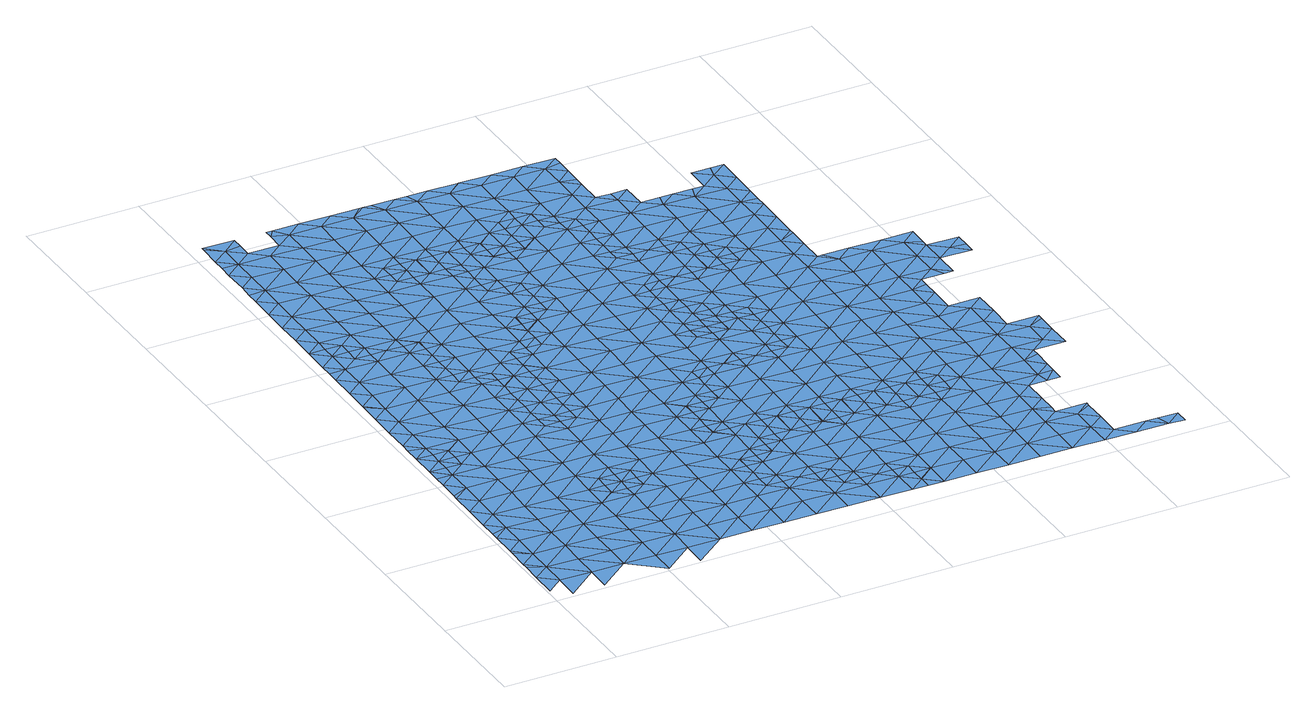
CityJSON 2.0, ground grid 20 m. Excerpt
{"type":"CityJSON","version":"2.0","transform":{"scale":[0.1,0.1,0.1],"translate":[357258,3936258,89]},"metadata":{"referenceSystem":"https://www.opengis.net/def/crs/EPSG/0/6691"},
"CityObjects":{
"waterbody1":{"type":"WaterBody","attributes":{"name":"10","class":"1140","function":"1","WaterBodyRiverFloodingRiskAttribute.description":"5","WaterBodyRiverFloodingRiskAttribute.rankOrg":"2","WaterBodyRiverFloodingRiskAttribute.adminType":"2","WaterBodyRiverFloodingRiskAttribute.scale":"L2"},"geometry":[{"type":"MultiSurface","lod":"1","boundaries":[[[0,1,2]],[[3,4,5]],[[3,2,4]],[[2,1,4]],[[5,6,7]],[[7,6,8]],[[6,5,4]],[[1,9,4]],[[8,10,11]],[[1,12,9]],[[8,6,10]],[[13,6,4]],[[14,15,16]],[[14,11,15]],[[11,10,15]],[[4,9,17]],[[16,18,19]],[[16,15,18]],[[13,4,17]],[[19,20,21]],[[10,6,22]],[[19,18,20]],[[15,10,22]],[[21,23,24]],[[9,25,17]],[[6,13,22]],[[9,26,25]],[[24,23,27]],[[21,20,23]],[[18,15,28]],[[17,29,13]],[[28,15,22]],[[30,20,18]],[[31,27,32]],[[27,23,32]],[[33,31,32]],[[34,22,13]],[[32,35,33]],[[17,25,29]],[[18,28,36]],[[37,13,29]],[[38,28,22]],[[18,36,30]],[[39,40,41]],[[23,20,42]],[[43,35,32]],[[34,13,37]],[[38,36,28]],[[42,20,30]],[[32,23,42]],[[44,41,40]],[[45,29,25]],[[39,46,40]],[[47,48,25]],[[40,49,44]],[[42,50,32]],[[51,44,49]],[[46,52,40]],[[22,34,38]],[[49,53,51]],[[43,32,50]],[[37,29,45]],[[54,51,53]],[[55,56,36]],[[25,48,45]],[[55,36,38]],[[52,57,40]],[[40,57,49]],[[53,58,54]],[[30,36,56]],[[54,58,59]],[[60,61,62]],[[61,43,50]],[[60,43,61]],[[59,58,63]],[[34,37,64]],[[62,57,52]],[[65,50,42]],[[47,66,48]],[[37,45,64]],[[64,67,34]],[[61,57,62]],[[34,68,38]],[[42,30,65]],[[69,63,70]],[[63,58,70]],[[53,49,71]],[[38,68,55]],[[30,56,65]],[[48,72,45]],[[65,73,50]],[[50,74,61]],[[49,57,71]],[[72,64,45]],[[68,34,67]],[[75,69,76]],[[69,70,76]],[[77,56,55]],[[75,78,79]],[[80,53,71]],[[58,53,81]],[[79,78,82]],[[83,67,64]],[[48,66,72]],[[74,50,73]],[[74,84,61]],[[75,76,78]],[[81,53,80]],[[85,65,56]],[[86,76,70]],[[57,84,71]],[[55,68,87]],[[57,61,84]],[[70,58,86]],[[77,55,87]],[[83,64,72]],[[88,82,89]],[[82,78,89]],[[86,58,81]],[[90,80,71]],[[89,91,88]],[[92,78,76]],[[84,93,71]],[[73,65,85]],[[87,68,94]],[[93,90,71]],[[78,95,89]],[[56,77,85]],[[66,96,97]],[[98,74,73]],[[67,83,99]],[[68,67,100]],[[80,90,81]],[[94,68,101]],[[85,102,73]],[[72,66,97]],[[76,86,103]],[[104,87,94]],[[67,99,100]],[[77,87,105]],[[106,107,89]],[[101,68,100]],[[92,76,103]],[[72,108,83]],[[78,92,95]],[[106,89,95]],[[87,104,105]],[[91,89,107]],[[90,109,81]],[[81,110,86]],[[72,97,111]],[[73,102,98]],[[83,112,99]],[[113,101,100]],[[86,110,103]],[[84,74,114]],[[84,115,93]],[[116,95,92]],[[72,111,108]],[[77,105,117]],[[110,81,109]],[[74,98,114]],[[99,118,100]],[[119,113,100]],[[85,77,120]],[[85,121,102]],[[103,122,92]],[[123,116,92]],[[112,83,108]],[[105,124,117]],[[90,93,115]],[[77,117,120]],[[125,122,103]],[[84,114,115]],[[125,103,110]],[[126,127,97]],[[118,99,112]],[[124,128,117]],[[121,85,120]],[[98,102,121]],[[109,129,110]],[[119,100,118]],[[111,97,127]],[[114,98,130]],[[131,90,115]],[[123,92,122]],[[109,90,132]],[[133,115,114]],[[134,120,117]],[[135,133,114]],[[108,136,112]],[[137,138,110]],[[110,138,125]],[[118,139,119]],[[114,130,135]],[[109,132,129]],[[140,98,121]],[[108,111,136]],[[110,129,137]],[[90,131,132]],[[130,98,140]],[[134,117,128]],[[141,119,139]],[[136,111,127]],[[128,141,139]],[[142,123,122]],[[143,144,115]],[[143,115,133]],[[145,146,125]],[[125,146,122]],[[147,121,120]],[[145,125,138]],[[136,148,112]],[[112,149,118]],[[131,115,144]],[[134,128,139]],[[150,130,140]],[[151,129,132]],[[152,127,126]],[[153,154,131]],[[118,149,139]],[[155,156,122]],[[157,120,134]],[[131,144,153]],[[158,140,121]],[[132,131,154]],[[142,122,156]],[[122,146,155]],[[159,151,132]],[[140,160,150]],[[161,152,126]],[[162,136,127]],[[132,154,163]],[[112,148,149]],[[159,132,163]],[[120,157,147]],[[155,164,156]],[[165,151,159]],[[152,162,127]],[[158,121,147]],[[166,148,136]],[[140,158,160]],[[139,149,167]],[[134,139,168]],[[157,134,168]],[[169,149,148]],[[139,167,168]],[[170,160,171]],[[160,158,171]],[[172,170,171]],[[136,162,166]],[[173,157,168]],[[161,174,152]],[[147,157,175]],[[176,177,178]],[[176,172,171]],[[179,174,161]],[[178,172,176]],[[169,148,166]],[[167,149,169]],[[180,168,167]],[[175,157,173]],[[181,162,152]],[[182,171,158]],[[169,180,167]],[[158,147,183]],[[184,185,186]],[[185,177,176]],[[184,177,185]],[[187,173,168]],[[183,147,175]],[[166,162,188]],[[189,176,171]],[[190,191,166]],[[192,193,194]],[[166,191,169]],[[162,181,188]],[[193,186,185]],[[190,166,188]],[[192,186,193]],[[193,195,194]],[[152,174,181]],[[182,158,183]],[[182,189,171]],[[187,168,180]],[[196,185,176]],[[193,197,195]],[[198,180,169]],[[173,199,175]],[[197,200,201]],[[202,198,169]],[[202,169,191]],[[201,195,197]],[[199,183,175]],[[203,173,187]],[[179,204,174]],[[205,188,181]],[[185,196,193]],[[206,204,179]],[[207,200,197]],[[199,173,203]],[[208,205,181]],[[209,182,183]],[[210,180,198]],[[176,189,196]],[[210,198,211]],[[181,174,204]],[[197,212,207]],[[213,209,183]],[[203,187,214]],[[213,183,199]],[[215,189,182]],[[187,180,216]],[[217,199,203]],[[193,196,218]],[[197,193,219]],[[210,211,220]],[[181,221,208]],[[222,223,224]],[[225,226,203]],[[216,180,210]],[[226,217,203]],[[227,223,228]],[[203,214,225]],[[227,224,223]],[[197,219,212]],[[181,204,221]],[[214,187,216]],[[189,215,196]],[[193,218,219]],[[214,216,229]],[[230,204,206]],[[231,232,199]],[[220,233,210]],[[231,199,217]],[[234,228,223]],[[213,199,232]],[[235,208,221]],[[182,209,215]],[[236,221,204]],[[237,229,216]],[[222,238,223]],[[233,239,210]],[[240,216,210]],[[241,242,243]],[[239,240,210]],[[243,212,241]],[[213,232,244]],[[212,219,241]],[[245,236,204]],[[238,246,223]],[[230,245,204]],[[247,239,233]],[[248,249,250]],[[251,209,213]],[[234,223,246]],[[196,215,252]],[[253,254,221]],[[218,196,255]],[[253,221,236]],[[256,242,257]],[[250,257,248]],[[250,256,257]],[[235,221,254]],[[258,216,240]],[[237,216,258]],[[242,241,257]],[[213,244,259]],[[219,218,255]],[[260,246,238]],[[209,251,215]],[[196,252,255]],[[261,248,257]],[[238,262,260]],[[259,244,263]],[[264,265,219]],[[266,236,245]],[[267,268,240]],[[213,259,251]],[[264,219,255]],[[238,269,262]],[[258,240,268]],[[241,219,265]],[[270,261,257]],[[271,245,230]],[[272,260,262]],[[263,273,259]],[[245,274,266]],[[275,258,268]],[[269,276,262]],[[215,251,277]],[[252,215,278]],[[273,279,259]],[[280,270,257]],[[281,271,230]],[[282,283,284]],[[257,241,280]],[[285,283,286]],[[267,287,268]],[[279,288,259]],[[285,284,283]],[[278,215,277]],[[278,289,252]],[[280,241,265]],[[251,259,288]],[[290,279,273]],[[291,275,268]],[[292,262,276]],[[272,262,292]],[[255,252,289]],[[293,277,251]],[[294,295,276]],[[296,293,251]],[[295,286,283]],[[294,286,295]],[[296,251,288]],[[274,245,271]],[[264,255,289]],[[297,265,264]],[[268,287,291]],[[282,298,283]],[[280,299,270]],[[276,300,292]],[[301,270,299]],[[291,287,302]],[[300,276,295]],[[303,301,299]],[[304,274,271]],[[305,271,281]],[[297,264,289]],[[306,305,281]],[[307,277,293]],[[283,308,295]],[[302,287,309]],[[310,298,311]],[[265,312,280]],[[287,313,309]],[[314,292,300]],[[311,303,310]],[[278,277,307]],[[315,289,278]],[[303,299,310]],[[316,317,271]],[[318,302,309]],[[283,298,308]],[[319,299,280]],[[316,271,305]],[[317,320,271]],[[300,295,321]],[[265,297,322]],[[304,271,320]],[[313,323,309]],[[293,324,307]],[[325,326,300]],[[312,265,322]],[[298,310,308]],[[319,310,299]],[[300,321,325]],[[326,327,300]],[[315,278,307]],[[309,328,318]],[[314,300,327]],[[289,329,297]],[[321,295,330]],[[295,308,330]],[[328,309,323]],[[324,331,307]],[[328,323,332]],[[333,322,297]],[[280,312,319]],[[326,334,327]],[[335,308,310]],[[289,315,336]],[[334,337,327]],[[338,321,330]],[[339,328,332]],[[329,289,336]],[[331,340,307]],[[341,339,332]],[[342,310,319]],[[307,343,315]],[[344,340,331]],[[340,343,307]],[[333,297,329]],[[312,322,333]],[[336,315,345]],[[346,328,339]],[[347,319,312]],[[338,330,348]],[[310,342,335]],[[341,349,339]],[[330,308,350]],[[340,344,351]],[[352,353,336]],[[352,336,345]],[[330,350,348]],[[329,336,353]],[[345,315,343]],[[339,354,346]],[[308,335,350]],[[312,333,355]],[[319,356,342]],[[354,339,349]],[[351,357,340]],[[329,358,333]],[[358,329,353]],[[348,359,360]],[[356,335,342]],[[312,355,347]],[[361,345,343]],[[354,349,362]],[[363,359,364]],[[365,362,349]],[[363,360,359]],[[366,333,358]],[[367,343,340]],[[368,369,333]],[[333,369,355]],[[357,367,340]],[[348,350,359]],[[333,366,368]],[[370,371,353]],[[353,371,358]],[[319,347,356]],[[343,372,361]],[[349,373,365]],[[374,347,355]],[[335,375,350]],[[376,364,377]],[[376,378,379]],[[380,374,355]],[[380,355,369]],[[364,359,377]],[[381,362,365]],[[382,335,356]],[[367,383,343]],[[384,359,350]],[[385,358,371]],[[372,343,386]],[[378,376,377]],[[373,387,365]],[[357,388,367]],[[370,389,371]],[[375,384,350]],[[386,343,383]],[[335,382,375]],[[377,359,390]],[[391,347,374]],[[371,392,385]],[[393,382,356]],[[394,378,377]],[[395,365,387]],[[381,365,395]],[[388,396,367]],[[397,392,371]],[[397,371,389]],[[386,398,399]],[[356,347,391]],[[400,394,377]],[[377,390,400]],[[399,398,389]],[[401,393,356]],[[398,386,383]],[[390,359,384]],[[402,403,367]],[[393,404,382]],[[402,367,396]],[[391,374,405]],[[404,406,382]],[[382,406,375]],[[387,407,395]],[[383,367,403]],[[400,408,394]],[[409,389,398]],[[410,398,383]],[[407,387,411]],[[356,391,401]],[[412,390,384]],[[413,410,383]],[[383,403,413]],[[414,415,375]],[[405,416,391]],[[375,415,384]],[[417,395,407]],[[375,406,414]],[[418,409,398]],[[410,418,398]],[[416,419,391]],[[420,393,401]],[[411,421,407]],[[415,422,384]],[[422,423,384]],[[424,417,407]],[[419,425,391]],[[426,401,391]],[[412,384,423]],[[427,409,418]],[[424,407,421]],[[425,426,391]],[[420,401,428]],[[419,429,425]],[[401,426,428]],[[424,421,430]],[[430,421,431]],[[429,432,425]],[[433,424,430]],[[434,428,426]],[[431,435,430]],[[436,426,425]],[[432,436,425]],[[435,437,430]],[[436,432,438]],[[437,439,430]],[[440,434,426]],[[436,441,426]],[[433,430,439]],[[441,440,426]],[[438,442,436]],[[442,438,443]],[[444,436,442]],[[443,445,442]],[[446,447,442]],[[442,445,446]],[[444,442,447]]]}]},
"waterbody2":{"type":"WaterBody","attributes":{"name":"10","class":"1140","function":"1","WaterBodyRiverFloodingRiskAttribute.description":"5","WaterBodyRiverFloodingRiskAttribute.rankOrg":"1","WaterBodyRiverFloodingRiskAttribute.adminType":"2","WaterBodyRiverFloodingRiskAttribute.scale":"L2"},"geometry":[{"type":"MultiSurface","lod":"1","boundaries":[[[46,39,448]],[[33,35,448]],[[62,52,60]],[[448,52,46]],[[35,43,448]],[[448,39,33]],[[448,43,60]],[[60,52,448]]]}]},
"waterbody3":{"type":"WaterBody","attributes":{"name":"10","class":"1140","function":"1","WaterBodyRiverFloodingRiskAttribute.description":"5","WaterBodyRiverFloodingRiskAttribute.rankOrg":"1","WaterBodyRiverFloodingRiskAttribute.adminType":"2","WaterBodyRiverFloodingRiskAttribute.scale":"L2"},"geometry":[{"type":"MultiSurface","lod":"1","boundaries":[[[91,449,88]],[[450,88,449]],[[451,452,450]],[[451,450,449]],[[91,107,449]],[[453,454,452]],[[452,451,453]],[[449,455,451]],[[454,456,457]],[[455,449,107]],[[106,95,458]],[[456,454,453]],[[107,106,458]],[[95,116,458]],[[459,460,457]],[[451,461,453]],[[455,461,451]],[[460,459,462]],[[107,458,455]],[[116,123,458]],[[457,456,459]],[[459,463,462]],[[453,464,456]],[[465,462,463]],[[466,455,458]],[[467,468,465]],[[466,458,123]],[[453,461,469]],[[468,467,470]],[[467,465,463]],[[464,453,469]],[[459,456,464]],[[466,123,142]],[[471,472,473]],[[471,470,472]],[[461,455,474]],[[135,130,150]],[[475,133,135]],[[470,467,472]],[[476,477,459]],[[477,467,463]],[[474,455,466]],[[137,478,138]],[[137,129,478]],[[459,464,476]],[[463,459,477]],[[135,150,475]],[[129,151,478]],[[472,479,473]],[[142,156,466]],[[469,461,480]],[[481,133,475]],[[143,133,481]],[[145,482,146]],[[482,138,478]],[[472,467,483]],[[145,138,482]],[[461,474,480]],[[144,143,481]],[[150,160,475]],[[164,466,156]],[[151,165,478]],[[464,469,484]],[[485,479,472]],[[467,486,483]],[[153,144,487]],[[472,483,485]],[[466,488,474]],[[155,146,489]],[[469,480,484]],[[170,172,475]],[[144,481,487]],[[154,153,487]],[[490,163,154]],[[467,477,486]],[[146,482,489]],[[164,155,489]],[[475,160,170]],[[481,475,172]],[[488,480,474]],[[466,164,491]],[[476,464,492]],[[493,482,478]],[[494,478,165]],[[177,487,481]],[[490,154,487]],[[159,163,490]],[[464,484,492]],[[178,177,481]],[[165,159,490]],[[178,481,172]],[[164,489,491]],[[493,489,482]],[[495,484,480]],[[466,491,488]],[[494,165,490]],[[476,492,496]],[[477,476,497]],[[184,186,487]],[[487,186,490]],[[184,487,177]],[[483,486,498]],[[499,492,484]],[[478,494,493]],[[486,477,497]],[[500,491,489]],[[495,480,488]],[[476,496,497]],[[501,498,486]],[[192,194,490]],[[490,195,494]],[[192,490,186]],[[502,489,493]],[[501,486,497]],[[490,194,195]],[[195,201,494]],[[484,495,499]],[[499,503,492]],[[201,200,494]],[[500,489,502]],[[496,492,503]],[[493,494,200]],[[498,504,505]],[[488,491,506]],[[488,507,495]],[[505,508,509]],[[506,491,500]],[[506,507,488]],[[498,501,504]],[[505,504,508]],[[495,507,499]],[[497,510,501]],[[496,503,511]],[[497,496,510]],[[502,493,512]],[[190,513,191]],[[493,200,512]],[[190,188,513]],[[207,512,200]],[[513,188,205]],[[503,499,224]],[[496,511,510]],[[198,202,211]],[[224,227,503]],[[500,502,514]],[[515,506,500]],[[227,228,503]],[[508,504,516]],[[499,517,224]],[[518,191,513]],[[202,191,518]],[[514,502,512]],[[504,501,519]],[[211,202,518]],[[511,503,228]],[[519,501,510]],[[205,208,513]],[[499,507,517]],[[220,211,518]],[[207,243,512]],[[515,500,514]],[[504,520,516]],[[521,507,506]],[[242,514,512]],[[222,224,517]],[[504,519,520]],[[243,242,512]],[[207,212,243]],[[522,513,208]],[[513,523,518]],[[214,229,225]],[[518,233,220]],[[524,506,515]],[[511,228,525]],[[526,519,510]],[[247,233,518]],[[510,511,527]],[[517,238,222]],[[256,514,242]],[[250,249,514]],[[523,247,518]],[[528,226,225]],[[514,256,250]],[[517,507,521]],[[228,234,525]],[[527,511,525]],[[515,514,249]],[[225,229,528]],[[529,516,520]],[[506,524,521]],[[208,235,522]],[[523,513,522]],[[217,226,528]],[[229,237,528]],[[232,231,244]],[[517,530,238]],[[234,246,525]],[[526,510,527]],[[520,519,526]],[[515,531,524]],[[532,217,528]],[[231,217,532]],[[235,254,522]],[[244,231,532]],[[517,521,530]],[[237,258,528]],[[523,533,247]],[[533,240,239]],[[525,246,260]],[[515,249,531]],[[263,244,532]],[[239,247,533]],[[520,534,529]],[[521,524,284]],[[261,531,248]],[[249,248,531]],[[535,523,522]],[[534,520,526]],[[531,536,524]],[[269,238,530]],[[284,285,521]],[[537,254,253]],[[285,286,521]],[[521,286,530]],[[535,522,254]],[[253,236,537]],[[267,240,533]],[[525,260,538]],[[537,236,266]],[[532,273,263]],[[284,524,536]],[[294,269,530]],[[527,525,539]],[[528,258,540]],[[534,541,529]],[[542,533,523]],[[261,270,531]],[[294,530,286]],[[535,254,537]],[[532,528,543]],[[260,272,538]],[[266,274,537]],[[525,538,539]],[[540,258,275]],[[282,284,536]],[[276,269,294]],[[532,543,273]],[[267,533,287]],[[526,527,544]],[[301,303,531]],[[528,540,543]],[[301,531,270]],[[523,535,545]],[[272,292,538]],[[544,527,539]],[[534,526,544]],[[536,531,303]],[[273,543,290]],[[542,523,545]],[[533,542,287]],[[274,546,537]],[[275,291,540]],[[536,298,282]],[[547,535,537]],[[544,548,534]],[[541,534,549]],[[311,298,536]],[[536,303,311]],[[534,548,549]],[[279,290,550]],[[290,543,550]],[[288,279,550]],[[551,545,535]],[[313,287,542]],[[552,540,291]],[[540,553,543]],[[548,554,549]],[[324,293,296]],[[538,292,555]],[[546,274,304]],[[556,288,550]],[[296,288,556]],[[547,537,546]],[[552,291,302]],[[539,538,557]],[[323,313,542]],[[324,296,556]],[[292,314,555]],[[557,538,555]],[[544,539,557]],[[558,548,544]],[[304,320,546]],[[552,302,318]],[[553,540,552]],[[553,559,543]],[[560,305,306]],[[535,547,551]],[[561,323,542]],[[542,545,561]],[[314,327,555]],[[554,548,562]],[[550,543,559]],[[550,563,556]],[[305,564,316]],[[556,331,324]],[[561,545,551]],[[318,328,552]],[[560,564,305]],[[327,337,555]],[[544,557,558]],[[338,325,321]],[[317,316,564]],[[561,332,323]],[[548,565,562]],[[320,317,564]],[[547,546,566]],[[546,320,566]],[[326,567,334]],[[563,550,559]],[[547,568,551]],[[328,569,552]],[[326,325,567]],[[548,558,565]],[[566,568,547]],[[341,332,561]],[[331,556,563]],[[325,338,567]],[[565,570,562]],[[555,337,571]],[[320,564,566]],[[572,558,557]],[[569,573,552]],[[337,334,571]],[[557,555,574]],[[344,331,563]],[[346,569,328]],[[334,567,571]],[[551,575,561]],[[349,341,561]],[[338,360,567]],[[553,552,573]],[[351,344,563]],[[348,360,338]],[[576,577,560]],[[555,571,574]],[[578,575,551]],[[565,579,570]],[[559,553,573]],[[580,566,564]],[[578,551,568]],[[564,560,577]],[[363,364,567]],[[567,364,571]],[[559,581,563]],[[567,360,363]],[[565,558,572]],[[563,357,351]],[[577,580,564]],[[557,574,572]],[[561,575,349]],[[346,354,569]],[[582,581,559]],[[582,559,573]],[[376,379,571]],[[571,379,574]],[[354,362,569]],[[571,364,376]],[[565,583,579]],[[580,584,566]],[[583,565,572]],[[362,585,569]],[[563,581,357]],[[586,578,568]],[[568,566,584]],[[373,349,575]],[[379,587,574]],[[366,358,368]],[[578,586,575]],[[583,588,579]],[[576,589,577]],[[381,585,362]],[[387,373,575]],[[573,569,590]],[[573,591,582]],[[572,574,587]],[[388,357,581]],[[385,592,358]],[[593,589,576]],[[368,592,369]],[[586,568,584]],[[368,358,592]],[[590,569,585]],[[590,591,573]],[[577,589,580]],[[594,581,582]],[[379,378,587]],[[396,388,581]],[[583,572,595]],[[405,374,380]],[[595,572,587]],[[596,369,592]],[[380,369,596]],[[381,395,585]],[[580,597,584]],[[588,583,598]],[[385,392,592]],[[387,575,599]],[[589,597,580]],[[575,586,599]],[[594,396,581]],[[378,394,587]],[[405,380,596]],[[600,583,595]],[[601,590,585]],[[598,583,600]],[[602,596,592]],[[582,591,594]],[[597,603,584]],[[584,604,586]],[[408,587,394]],[[411,387,599]],[[397,605,392]],[[602,592,392]],[[587,606,595]],[[397,389,605]],[[400,390,412]],[[607,408,400]],[[596,416,405]],[[608,591,590]],[[585,395,601]],[[389,409,605]],[[420,404,393]],[[594,609,396]],[[586,610,599]],[[421,411,599]],[[611,598,600]],[[400,412,607]],[[587,408,606]],[[402,396,609]],[[612,613,593]],[[602,614,596]],[[604,584,603]],[[615,600,595]],[[404,616,406]],[[596,419,416]],[[395,417,601]],[[403,402,609]],[[606,617,595]],[[392,605,602]],[[409,427,605]],[[589,593,613]],[[596,614,419]],[[408,607,606]],[[590,601,608]],[[412,423,607]],[[618,410,413]],[[404,420,616]],[[413,403,618]],[[610,586,604]],[[414,619,415]],[[417,424,601]],[[615,611,600]],[[403,609,618]],[[414,406,619]],[[597,620,603]],[[421,599,610]],[[597,589,620]],[[406,616,619]],[[420,428,616]],[[618,621,410]],[[605,622,602]],[[591,608,623]],[[594,591,624]],[[615,595,617]],[[622,605,427]],[[619,625,415]],[[620,589,613]],[[418,410,621]],[[429,419,614]],[[422,625,423]],[[427,418,621]],[[422,415,625]],[[603,626,604]],[[627,608,601]],[[591,623,624]],[[431,421,610]],[[628,601,424]],[[629,614,602]],[[609,594,630]],[[607,423,631]],[[632,619,616]],[[633,613,612]],[[622,634,602]],[[622,427,621]],[[614,432,429]],[[606,607,635]],[[618,609,630]],[[615,636,611]],[[608,627,623]],[[603,620,626]],[[594,624,630]],[[423,625,631]],[[435,431,610]],[[616,428,637]],[[617,606,635]],[[607,631,635]],[[628,424,433]],[[627,601,628]],[[638,620,613]],[[639,624,623]],[[640,604,626]],[[633,641,613]],[[642,618,630]],[[610,604,643]],[[428,434,637]],[[632,644,619]],[[645,622,621]],[[602,634,629]],[[646,647,617]],[[432,614,629]],[[616,637,632]],[[621,618,648]],[[641,638,613]],[[646,617,635]],[[610,643,435]],[[433,439,628]],[[625,619,644]],[[615,617,647]],[[604,640,643]],[[648,645,621]],[[639,623,627]],[[438,432,629]],[[649,630,624]],[[434,440,637]],[[618,642,648]],[[631,625,644]],[[615,647,636]],[[635,631,650]],[[443,438,629]],[[644,651,631]],[[652,649,624]],[[653,640,626]],[[634,622,645]],[[650,654,635]],[[652,624,639]],[[626,620,655]],[[656,642,630]],[[635,654,646]],[[437,657,439]],[[658,628,439]],[[437,435,657]],[[444,659,436]],[[634,660,629]],[[655,620,638]],[[435,643,657]],[[661,637,440]],[[650,631,651]],[[637,662,632]],[[663,641,633]],[[441,436,659]],[[649,656,630]],[[664,643,640]],[[440,441,659]],[[642,656,648]],[[443,629,445]],[[665,666,646]],[[662,644,632]],[[646,666,647]],[[627,628,667]],[[665,646,654]],[[658,439,657]],[[668,636,647]],[[660,445,629]],[[669,663,633]],[[634,645,670]],[[653,626,655]],[[653,664,640]],[[664,657,643]],[[661,440,659]],[[667,671,627]],[[650,651,672]],[[673,651,644]],[[628,658,667]],[[660,634,670]],[[666,674,647]],[[444,447,659]],[[639,627,671]],[[637,661,662]],[[656,675,648]],[[638,676,655]],[[648,677,645]],[[638,641,663]],[[678,673,644]],[[662,678,644]],[[652,639,671]],[[668,647,674]],[[651,679,672]],[[680,658,657]],[[663,681,638]],[[676,682,655]],[[660,683,445]],[[659,684,661]],[[645,685,670]],[[684,659,447]],[[651,673,679]],[[446,445,683]],[[686,687,652]],[[653,655,688]],[[688,655,682]],[[689,657,664]],[[676,638,681]],[[447,446,683]],[[677,685,645]],[[658,680,667]],[[686,652,671]],[[690,663,669]],[[649,687,656]],[[648,675,677]],[[649,652,687]],[[678,691,673]],[[684,692,661]],[[680,657,689]],[[693,671,667]],[[694,690,669]],[[664,653,695]],[[447,683,684]],[[653,688,695]],[[696,681,663]],[[697,675,656]],[[681,698,676]],[[680,693,667]],[[662,699,678]],[[660,670,700]],[[696,663,690]],[[701,689,664]],[[662,661,699]],[[695,701,664]],[[702,686,671]],[[700,670,685]],[[683,660,700]],[[675,697,677]],[[696,703,681]],[[693,702,671]],[[704,684,683]],[[656,687,705]],[[661,692,699]],[[691,678,706]],[[700,707,683]],[[708,680,689]],[[686,709,687]],[[681,703,698]],[[656,705,697]],[[678,710,706]],[[711,690,694]],[[678,699,710]],[[695,712,701]],[[713,705,687]],[[685,677,714]],[[715,693,680]],[[709,686,702]],[[704,683,707]],[[689,701,716]],[[700,685,717]],[[709,713,687]],[[718,699,692]],[[677,697,714]],[[710,719,706]],[[714,720,685]],[[692,684,721]],[[689,716,708]],[[722,723,712]],[[707,700,724]],[[701,712,723]],[[684,704,721]],[[713,725,705]],[[717,685,720]],[[705,726,697]],[[700,717,724]],[[701,727,716]],[[702,693,715]],[[711,694,728]],[[729,719,710]],[[680,708,715]],[[717,720,730]],[[701,723,727]],[[731,707,724]],[[718,692,721]],[[710,699,718]],[[732,714,697]],[[715,733,702]],[[734,708,716]],[[704,707,735]],[[735,707,731]],[[736,716,727]],[[709,737,713]],[[733,738,702]],[[739,711,728]],[[735,740,704]],[[726,705,725]],[[710,741,729]],[[716,736,734]],[[709,702,738]],[[721,704,740]],[[714,742,720]],[[743,725,713]],[[737,743,713]],[[710,718,741]],[[744,715,708]],[[730,720,745]],[[709,738,737]],[[697,726,732]],[[744,708,734]],[[742,745,720]],[[718,721,746]],[[739,728,747]],[[721,740,746]],[[725,748,726]],[[747,728,749]],[[750,741,718]],[[751,725,743]],[[742,714,732]],[[752,729,753]],[[733,715,754]],[[729,741,753]],[[755,718,746]],[[744,756,715]],[[748,725,751]],[[754,757,733]],[[750,718,755]],[[733,757,738]],[[758,737,738]],[[748,759,726]],[[752,753,760]],[[754,715,756]],[[761,741,750]],[[726,762,732]],[[753,741,761]],[[757,758,738]],[[744,734,763]],[[764,745,742]],[[732,762,742]],[[763,765,744]],[[760,753,766]],[[767,759,748]],[[744,765,756]],[[753,761,766]],[[768,754,756]],[[726,759,762]],[[765,769,756]],[[769,768,756]],[[742,770,764]],[[771,759,767]],[[770,742,762]],[[772,762,759]],[[772,759,771]],[[772,773,762]],[[762,773,770]],[[774,764,770]],[[773,775,770]],[[774,770,775]],[[772,776,773]],[[777,776,772]],[[777,778,776]],[[773,776,779]],[[776,778,779]]]}]},
"waterbody4":{"type":"WaterBody","attributes":{"name":"10","class":"1140","function":"1","WaterBodyRiverFloodingRiskAttribute.description":"5","WaterBodyRiverFloodingRiskAttribute.rankOrg":"1","WaterBodyRiverFloodingRiskAttribute.adminType":"2","WaterBodyRiverFloodingRiskAttribute.scale":"L2"},"geometry":[{"type":"MultiSurface","lod":"1","boundaries":[[[104,780,105]],[[104,101,780]],[[124,105,780]],[[128,124,780]],[[94,101,104]],[[128,780,141]],[[141,780,119]],[[113,780,101]],[[113,119,780]]]}]},
"waterbody5":{"type":"WaterBody","attributes":{"name":"10","class":"1140","function":"1","WaterBodyRiverFloodingRiskAttribute.description":"5","WaterBodyRiverFloodingRiskAttribute.rankOrg":"1","WaterBodyRiverFloodingRiskAttribute.adminType":"2","WaterBodyRiverFloodingRiskAttribute.scale":"L2"},"geometry":[{"type":"MultiSurface","lod":"1","boundaries":[[[361,372,781]],[[386,399,372]],[[352,345,361]],[[353,352,781]],[[352,361,781]],[[781,372,399]],[[370,399,389]],[[399,370,781]],[[370,353,781]]]}]}
},
"vertices":[
[6,32,0],[35,55,0],[6,79,0],[7,115,1],[35,101,0],[7,124,1],[36,147,0],[8,163,1],[8,171,1],[91,54,0],[37,194,0],[9,217,1],[34,8,0],[93,146,0],[9,231,1],[37,240,0],[9,263,1],[92,100,0],[38,286,0],[10,309,1],[39,332,1],[11,356,1],[93,193,0],[40,378,1],[11,364,1],[148,53,0],[90,8,0],[12,402,1],[94,239,0],[149,99,0],[96,331,1],[12,424,1],[40,424,1],[12,448,1],[150,192,0],[41,448,1],[95,285,0],[149,145,0],[151,238,0],[13,495,1],[42,517,1],[13,523,1],[96,377,1],[69,447,1],[14,540,1],[205,98,0],[42,494,1],[204,6,0],[204,52,0],[43,563,1],[97,423,1],[14,587,1],[70,494,1],[43,610,1],[15,633,1],[152,284,0],[152,330,1],[99,516,1],[44,656,1],[16,676,1],[70,471,1],[98,470,1],[70,493,1],[16,679,1],[206,144,0],[153,377,1],[261,51,0],[207,191,0],[207,237,0],[17,725,1],[45,702,1],[99,562,1],[262,97,0],[154,423,1],[154,469,1],[17,772,1],[46,748,1],[209,330,1],[46,794,1],[18,793,1],[100,609,1],[101,655,1],[18,817,1],[263,143,0],[155,515,1],[210,376,1],[102,701,1],[208,283,0],[19,864,1],[47,840,1],[157,608,1],[47,864,1],[103,793,1],[156,561,1],[236,260,0],[75,817,1],[260,5,0],[318,50,0],[211,468,1],[263,190,0],[264,236,0],[236,259,0],[210,422,1],[102,747,1],[236,283,0],[237,306,1],[76,840,1],[76,863,1],[319,143,0],[157,654,1],[158,700,1],[319,97,0],[320,189,0],[264,259,0],[212,514,1],[213,560,1],[103,816,1],[266,329,1],[321,235,0],[293,258,0],[266,375,1],[267,421,1],[160,792,1],[131,816,1],[265,305,1],[159,746,1],[374,50,0],[375,96,0],[294,305,1],[186,676,1],[240,491,1],[213,607,1],[214,653,1],[240,537,1],[322,328,1],[240,514,1],[376,142,0],[187,699,1],[187,723,1],[321,281,0],[268,467,1],[293,282,0],[160,815,1],[241,560,1],[241,583,1],[187,746,1],[188,769,1],[324,420,1],[377,188,0],[377,234,0],[268,491,1],[214,676,1],[432,95,0],[241,606,1],[242,629,1],[188,792,1],[188,815,1],[323,374,1],[324,466,1],[242,652,1],[297,490,1],[431,49,0],[433,141,0],[242,630,1],[189,815,1],[243,675,1],[433,187,0],[378,280,0],[379,327,1],[434,233,0],[297,513,1],[325,512,1],[297,536,1],[380,373,1],[488,94,0],[380,419,1],[326,558,1],[298,582,1],[298,559,1],[488,48,0],[435,279,0],[489,140,0],[382,512,1],[381,466,1],[299,606,1],[327,605,1],[299,629,1],[436,326,1],[461,164,0],[383,558,1],[461,187,0],[462,210,0],[299,652,1],[327,651,1],[300,674,1],[300,675,1],[383,604,1],[328,697,1],[462,256,0],[437,418,1],[300,721,1],[300,698,1],[462,233,0],[436,372,1],[545,93,0],[490,163,0],[544,47,0],[328,720,1],[518,163,0],[438,511,1],[491,278,0],[463,256,0],[357,720,1],[438,465,1],[464,349,1],[439,557,1],[492,325,1],[465,395,1],[384,650,1],[385,696,1],[491,255,0],[546,139,0],[276,999,1],[277,1022,1],[248,999,1],[464,372,1],[465,394,1],[248,1022,1],[248,1046,1],[465,349,1],[601,46,0],[465,418,1],[465,441,1],[519,255,0],[277,1045,1],[546,162,0],[574,115,0],[493,348,1],[305,998,1],[520,278,0],[520,301,0],[386,743,1],[357,766,1],[357,743,1],[466,441,1],[602,92,0],[305,1045,1],[520,255,0],[359,812,1],[358,812,1],[358,789,1],[495,510,1],[440,603,1],[574,138,0],[574,162,0],[441,649,1],[357,767,1],[386,789,1],[521,348,1],[494,464,1],[306,1045,1],[387,812,1],[333,1021,1],[494,440,1],[441,695,1],[442,742,1],[602,115,0],[548,301,0],[549,324,1],[333,998,1],[415,811,1],[658,91,0],[334,1044,1],[522,440,1],[631,114,0],[549,347,1],[361,997,1],[496,556,1],[497,602,1],[523,463,1],[443,788,1],[658,45,0],[388,905,1],[388,928,1],[360,905,1],[360,928,1],[360,951,1],[577,300,0],[523,487,1],[497,648,1],[523,440,1],[577,347,1],[362,1044,1],[524,532,1],[361,974,1],[389,974,1],[524,509,1],[498,694,1],[417,904,1],[444,834,1],[390,1020,1],[416,834,1],[578,347,1],[416,858,1],[659,114,0],[686,67,0],[686,45,0],[552,555,1],[445,927,1],[605,323,1],[444,881,1],[416,881,1],[500,787,1],[605,300,0],[390,1043,1],[553,601,1],[686,68,0],[686,91,0],[606,347,1],[500,833,1],[687,113,0],[418,996,1],[499,741,1],[633,300,0],[552,532,1],[418,997,1],[418,1020,1],[418,1043,1],[634,346,1],[555,694,1],[446,973,1],[580,531,1],[634,300,0],[555,740,1],[419,1042,1],[502,926,1],[554,647,1],[419,1043,1],[446,996,1],[662,322,1],[609,554,1],[662,299,0],[501,880,1],[610,601,1],[581,531,1],[582,624,1],[662,346,1],[557,832,1],[474,995,1],[690,299,0],[502,972,1],[609,531,1],[582,647,1],[582,670,1],[690,345,1],[556,786,1],[558,879,1],[637,530,1],[583,716,1],[503,1018,1],[474,996,1],[610,624,1],[691,345,1],[475,1019,1],[475,1042,1],[719,321,1],[583,717,1],[666,553,1],[584,740,1],[584,763,1],[611,669,1],[611,693,1],[638,623,1],[718,298,0],[585,808,1],[559,971,1],[475,1065,1],[504,1064,1],[504,1087,1],[476,1088,1],[584,786,1],[719,345,1],[558,925,1],[667,600,1],[560,1017,1],[612,716,1],[639,623,1],[747,298,0],[665,530,1],[640,669,1],[532,1041,1],[614,831,1],[640,715,1],[586,902,1],[532,1087,1],[748,344,1],[694,529,1],[640,692,1],[667,646,1],[639,646,1],[533,1064,1],[614,878,1],[694,553,1],[694,576,1],[586,924,1],[613,808,1],[587,947,1],[775,321,1],[533,1087,1],[668,668,1],[695,622,1],[775,297,0],[560,1041,1],[695,599,1],[587,970,1],[588,994,1],[641,808,1],[776,344,1],[695,645,1],[642,808,1],[615,901,1],[803,297,0],[588,1017,1],[588,1040,1],[804,343,1],[670,830,1],[671,877,1],[696,668,1],[643,901,1],[670,807,1],[832,320,1],[832,296,0],[698,807,1],[832,343,1],[671,900,1],[860,296,0],[699,853,1],[861,319,1],[699,807,1],[861,342,1],[699,900,1],[699,876,1],[727,829,1],[726,806,1],[727,853,1],[755,806,1],[755,829,1],[756,852,1],
[41,471,1],
[48,887,1],[20,911,1],[49,933,1],[20,956,1],[49,979,1],[21,1003,1],[104,886,1],[50,1026,1],[22,1049,1],[104,839,1],[51,1072,1],[22,1070,1],[105,932,1],[23,1095,1],[52,1118,1],[107,1025,1],[23,1141,1],[160,839,1],[52,1164,1],[24,1164,1],[106,978,1],[24,1188,1],[25,1228,2],[53,1210,1],[25,1233,2],[161,885,1],[269,513,1],[107,1071,1],[108,1117,1],[215,699,1],[82,1233,1],[162,931,1],[269,559,1],[216,746,1],[81,1187,1],[163,977,1],[82,1213,1],[109,1163,1],[270,606,1],[218,884,1],[216,792,1],[271,652,1],[217,838,1],[163,1024,1],[272,745,1],[271,698,1],[219,930,1],[164,1070,1],[165,1116,1],[137,1186,1],[219,976,1],[274,837,1],[166,1162,1],[273,791,1],[220,1023,1],[166,1208,1],[138,1217,1],[274,883,1],[275,929,1],[148,1231,1],[138,1232,1],[221,1115,1],[221,1069,1],[329,744,1],[490,186,0],[330,790,1],[330,836,1],[195,1231,1],[276,975,1],[491,232,0],[222,1161,1],[223,1208,1],[332,928,1],[547,186,0],[547,232,0],[331,882,1],[277,1068,1],[279,1161,1],[278,1114,1],[493,371,1],[251,1230,1],[333,974,1],[387,835,1],[494,417,1],[548,278,0],[280,1207,1],[603,185,0],[388,881,1],[602,138,0],[334,1067,1],[335,1113,1],[550,370,1],[302,1229,1],[605,277,0],[550,416,1],[336,1160,1],[604,231,0],[659,137,0],[660,184,0],[336,1206,1],[309,1229,1],[551,463,1],[661,230,0],[606,369,1],[607,415,1],[324,1229,1],[391,1066,1],[552,509,1],[391,1112,1],[392,1159,1],[608,462,1],[714,44,0],[661,276,0],[365,1228,1],[608,508,1],[715,90,0],[393,1205,1],[716,136,0],[447,1019,1],[717,183,0],[663,368,1],[386,1228,1],[447,1065,1],[449,1158,1],[664,414,1],[448,1111,1],[718,275,0],[771,43,0],[772,89,0],[717,229,0],[422,1227,1],[772,135,0],[665,507,1],[664,461,1],[450,1204,1],[773,182,0],[719,367,1],[774,228,0],[505,1110,1],[476,1226,1],[828,88,0],[720,414,1],[721,460,1],[612,739,1],[828,42,0],[722,506,1],[505,1157,1],[613,785,1],[829,134,0],[478,1226,1],[775,274,0],[506,1203,1],[776,367,1],[669,738,1],[830,181,0],[831,227,0],[668,692,1],[561,1109,1],[561,1063,1],[777,413,1],[722,552,1],[831,273,0],[535,1225,1],[884,41,0],[885,87,0],[669,784,1],[563,1202,1],[615,924,1],[562,1156,1],[723,599,1],[616,970,1],[886,133,0],[724,645,1],[725,691,1],[778,459,1],[778,505,1],[617,1017,1],[886,180,0],[834,412,1],[833,366,1],[726,783,1],[779,551,1],[617,1063,1],[672,969,1],[941,41,0],[725,737,1],[618,1109,1],[591,1224,1],[672,923,1],[942,133,0],[834,458,1],[887,226,0],[942,87,0],[780,598,1],[888,272,0],[673,1016,1],[781,690,1],[619,1155,1],[619,1201,1],[781,644,1],[836,550,1],[646,1085,1],[674,1062,1],[835,504,1],[944,225,0],[647,1131,1],[943,179,0],[836,597,1],[889,319,1],[889,365,1],[728,876,1],[783,783,1],[728,922,1],[729,968,1],[998,86,0],[945,271,0],[647,1148,1],[648,1178,1],[890,411,1],[648,1223,1],[998,40,0],[782,736,1],[891,457,1],[673,1084,1],[702,1038,1],[648,1206,1],[837,643,1],[971,155,0],[838,689,1],[730,1015,1],[702,1084,1],[946,364,1],[999,132,0],[972,170,0],[784,829,1],[784,875,1],[839,736,1],[892,503,1],[892,549,1],[972,202,0],[945,318,1],[1026,62,0],[736,1038,1],[785,921,1],[947,410,1],[1054,39,0],[973,247,0],[1027,108,0],[894,642,1],[1027,155,0],[786,967,1],[839,782,1],[1001,270,0],[948,456,1],[1027,147,0],[841,874,1],[893,596,1],[759,1038,1],[840,828,1],[1003,363,1],[948,503,1],[786,1014,1],[1083,62,0],[1006,247,0],[949,549,1],[895,688,1],[1003,409,1],[1002,317,1],[868,758,1],[842,966,1],[794,1037,1],[895,735,1],[842,920,1],[1029,247,0],[1029,271,0],[868,804,1],[950,595,1],[951,641,1],[1030,293,0],[1111,38,0],[815,1037,1],[877,758,1],[869,841,1],[951,687,1],[1004,456,1],[1030,340,1],[869,850,1],[1030,325,1],[977,525,1],[1005,502,1],[1104,61,0],[870,897,1],[843,1013,1],[952,734,1],[978,571,1],[1059,362,1],[924,758,1],[871,943,1],[1139,61,0],[979,618,1],[1139,35,0],[871,989,1],[978,600,1],[816,1082,1],[844,1059,1],[1032,432,1],[871,963,1],[1060,408,1],[1033,478,1],[1033,524,1],[1007,640,1],[850,1082,1],[872,1036,1],[1008,686,1],[1088,339,1],[981,757,1],[1088,384,1],[873,1081,1],[1019,617,1],[1089,431,1],[1089,421,1],[1009,733,1],[1035,617,1],[1036,663,1],[1036,709,1],[1037,756,1],[1037,722,1],[1065,685,1],[1093,662,1],[1093,682,1],[1093,708,1],
[265,282,0],
[611,647,1]
]}
